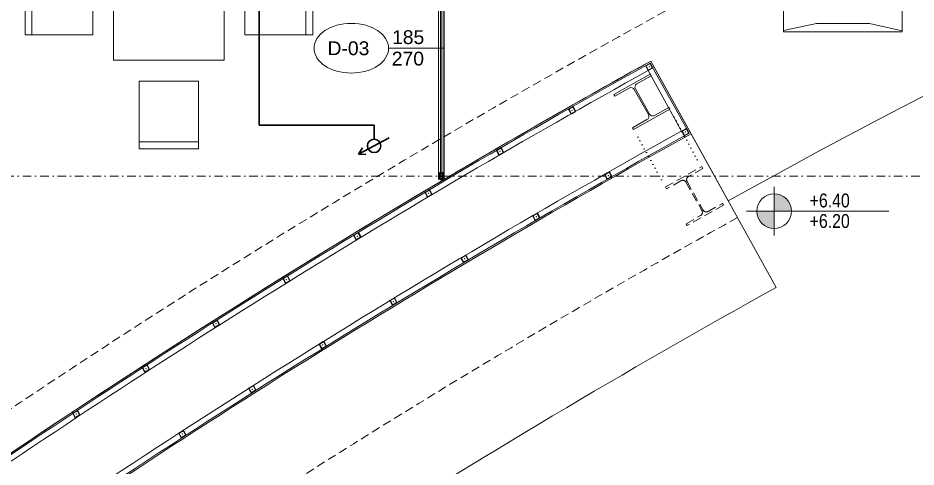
# Model space of a CAD drawing. Extents: x -1299 to 23780, y -3010 to 8106.
# Drawn here: x 7189 to 7839, y 975 to 1299 of the extents above; entities that cross this region are included whole.
import ezdxf
from ezdxf.enums import TextEntityAlignment as Align

# ---------------------------------------------------------------- set-up
doc = ezdxf.new("R2010")
doc.units = 0
doc.header["$LTSCALE"] = 25
doc.header["$MEASUREMENT"] = 0
for name, pattern in [('DASHDOT2', [0.5, 0.25, -0.125, 0, -0.125]), ('DOT2', [0.125, 0, -0.125]), ('HIDDEN', [0.375, 0.25, -0.125]), ('PHANTOM2', [1.25, 0.625, -0.125, 0.125, -0.125, 0.125, -0.125])]:
    doc.linetypes.add(name, pattern=pattern)
doc.layers.get('0').update_dxf_attribs({"color": 9, "lineweight": 9})
for name, color, linetype, lineweight in [('0 @ 1', 9, 'Continuous', 9), ('05', 9, 'Continuous', 9), ('06C', 9, 'Continuous', 9), ('06D', 9, 'Continuous', 9), ('10', 9, 'Continuous', 9), ('11', 9, 'Continuous', 9), ('15', 9, 'Continuous', 9), ('20', 9, 'DOT2', 9), ('21', 9, 'Continuous', 9), ('22', 8, 'Continuous', 9), ('24', 9, 'DASHDOT2', 9), ('35', 9, 'Continuous', 9), ('E-KABLO', 7, 'Continuous', 30), ('E-SES AYAR ANAHTARI', 7, 'Continuous', 30)]:
    doc.layers.add(name, color=color, linetype=linetype, lineweight=lineweight)
doc.styles.add('Arial', font='arial.ttf', dxfattribs={"height": 2.5})
doc.styles.add('MuuM_TEXT-STANDART', font='ARIALN.TTF')
pattern_1 = [(225, (-604.72494, -2171.82614), (-0.0883883476, 0.0883883476), []), (135, (-604.72494, -2171.82614), (0.0883883476, 0.0883883476), [])]

# ---------------------------------------------------------------- blocks, each defined once
blk = doc.blocks.new('p-table_4')
for points in [[(-21.5, 55), (21.5, 55), (21.5, 104), (-21.5, 104)], [(-40, 40), (40, 40), (40, -40), (-40, -40)], [(-104, 21.5), (-55, 21.5), (-55, -21.5), (-104, -21.5)], [(-104, -21.5), (-55, -21.5), (-55, 21.5), (-104, 21.5)], [(104, 21.5), (55, 21.5), (55, -21.5), (104, -21.5)], [(104, -21.5), (55, -21.5), (55, 21.5), (104, 21.5)], [(-21.5, -55), (21.5, -55), (21.5, -104), (-21.5, -104)]]:
    blk.add_lwpolyline(points, close=True)
for points in [[(-21.5, 99), (21.5, 99)], [(-99, -21.5), (-99, 21.5)], [(-99, 21.5), (-99, -21.5)], [(99, -21.5), (99, 21.5)], [(99, 21.5), (99, -21.5)], [(-21.5, -99), (21.5, -99)]]:
    blk.add_lwpolyline(points)
blk = doc.blocks.new('0_doorno')
blk.add_lwpolyline([(4.5, 0), (12.5, 0)])
blk.add_ellipse((-0.89, 0), major_axis=(-5.39, 0), ratio=0.666667)
at = {"style": 'Arial'}
blk.add_attdef('YUKSEKLIK', text='', height=2, dxfattribs=at).set_placement((5, 12.3), align=Align.TOP_LEFT)
blk.add_attdef('KAPINO', text='', height=2, dxfattribs=at).set_placement((0, 0), align=Align.MIDDLE)
blk.add_attdef('GENISLIK', text='', height=2, dxfattribs=at).set_placement((5, -3.79), align=Align.BOTTOM_LEFT)
blk = doc.blocks.new('0_elevationtarget-p')
h = blk.add_hatch(color=256)
h.paths.add_polyline_path([(2.5, 0, 0.414214), (0, 2.5), (0, 0)])
h.paths.add_polyline_path([(0, 0), (-2.5, 0, 0.414214), (0, -2.5)])
blk.add_line((0, -3.5), (0, 3.5))
blk.add_lwpolyline([(16.6, 0), (-4, 0)])
blk.add_circle((0, 0), 2.5)
at = {"style": 'Arial'}
blk.add_attdef('BITMISKOT', text='', height=2, dxfattribs=at).set_placement((4.5, 0), align=Align.BOTTOM_LEFT)
blk.add_attdef('KABAKOT', text='', height=2, dxfattribs=at).set_placement((4.5, -0.59), align=Align.TOP_LEFT)
blk = doc.blocks.new('p-ma-audi')
for p, q in [((-7.57, 155.19), (-7.57, 200)), ((-85.7, 155.19), (-7.57, 155.19))]:
    blk.add_line(p, q)
at = {"flags": 128}
for points in [[(-7.57, 200), (-7.57, 214.96), (-93.45, 214.96), (-93.45, 155.19), (-85.7, 155.19)], [(-85.7, 0.04), (-85.7, 0.94), (-61.93, 5.88), (-23.62, 5.88), (0, 0.73), (0, 0), (-85.67, 0)]]:
    blk.add_lwpolyline(points, dxfattribs=at)
for points in [[(-85.7, 200), (-85.7, 0), (0, 0), (0, 200), (-85.7, 200)], [(-85.7, 200), (-85.7, 0), (0, 0), (0, 200)]]:
    blk.add_lwpolyline(points, close=True, dxfattribs=at)
blk = doc.blocks.new('Prf-40x40')
for points in [[(1.5, -2), (-1.5, -2, -0.414214), (-2, -1.5), (-2, 1.5, -0.414214), (-1.5, 2), (1.5, 2, -0.414214), (2, 1.5), (2, -1.5, -0.414214)], [(1.5, -1.7), (-1.5, -1.7, -0.414214), (-1.7, -1.5), (-1.7, 1.5, -0.414214), (-1.5, 1.7), (1.5, 1.7, -0.414214), (1.7, 1.5), (1.7, -1.5, -0.414214)]]:
    blk.add_lwpolyline(points, format="xyb", close=True)
blk.add_point((0, 0))
blk = doc.blocks.new('prf-300')
at = {"linetype": 'Continuous'}
for p, q in [((0, 29), (30, 29)), ((0, 29), (0, 27.6)), ((0, 27.6), (11.88, 27.6)), ((30, 27.6), (18.13, 27.6)), ((30, 29), (30, 27.6)), ((14.58, 24.9), (14.58, 4.1)), ((15.43, 24.9), (15.43, 4.1)), ((0, 1.4), (11.88, 1.4)), ((0, 0), (0, 1.4)), ((30, 1.4), (18.13, 1.4)), ((30, 0), (30, 1.4)), ((0, 0), (30, 0))]:
    blk.add_line(p, q, dxfattribs=at)
for centre, start, end in [((11.88, 24.9), 0, 90), ((18.13, 24.9), 90, 180), ((11.88, 4.1), 270, 0), ((18.13, 4.1), 180, 270)]:
    blk.add_arc(centre, 2.7, start, end, dxfattribs=at)
blk = doc.blocks.new('p-strahle-alüminyumdoğramaprofili')
at = {"layer": '10'}
h = blk.add_hatch(dxfattribs=at)
h.set_pattern_fill('NET', color=256, angle=315, style=0)
h.set_pattern_definition(pattern_1)
h.paths.add_polyline_path([(-4.62, 2.65), (-4.68, 2.65), (-4.72, 2.75), (-4.72, 2.8), (-4.69, 2.8), (-4.69, 2.92), (-4.98, 2.92), (-4.98, 2.8), (-4.95, 2.8), (-4.99, 2.65), (-5.08, 2.66), (-5.25, 2.28), (-5.14, 2.28), (-5.14, 2.33), (-4.98, 2.52, 0.2599), (-4.9, 2.28), (-4.66, 2.28, 0.382682)])
h.paths.add_polyline_path([(-4.86, 2.52), (-4.67, 2.52, -2.16717)], flags=16)
h = blk.add_hatch(dxfattribs=at)
h.set_pattern_fill('NET', color=256, angle=315, style=0)
h.set_pattern_definition(pattern_1)
h.paths.add_polyline_path([(-4.62, 0.88), (-4.68, 0.88), (-4.72, 0.77), (-4.72, 0.73), (-4.69, 0.73), (-4.69, 0.6), (-4.98, 0.6), (-4.98, 0.73), (-4.95, 0.73), (-4.99, 0.88), (-5.08, 0.87), (-5.25, 1.24), (-5.14, 1.24), (-5.14, 1.2), (-4.98, 1.01, -0.2599), (-4.9, 1.24), (-4.66, 1.24, -0.382682)])
h.paths.add_polyline_path([(-4.86, 1), (-4.67, 1, 2.16717)], flags=16)
h = blk.add_hatch(dxfattribs=at)
h.set_pattern_fill('NET', color=256, angle=315, style=0)
h.set_pattern_definition([(225, (-608.45214, -2173.53612), (-0.0883883476, 0.0883883476), []), (135, (-608.45214, -2173.53612), (0.0883883476, 0.0883883476), [])])
h.paths.add_polyline_path([(-3.45, 2.28), (-3.45, 2.57), (-4.49, 2.57), (-4.49, 2.28)])
h = blk.add_hatch(dxfattribs=at)
h.set_pattern_fill('NET', color=256, angle=315, style=0)
h.set_pattern_definition([(225, (-608.45214, -2180.04526), (-0.0883883476, 0.0883883476), []), (135, (-608.45214, -2180.04526), (0.0883883476, 0.0883883476), [])])
h.paths.add_polyline_path([(-3.45, 0.93), (-3.45, 1.24), (-4.49, 1.24), (-4.49, 0.93)])
h = blk.add_hatch(dxfattribs=at)
h.set_pattern_fill('NET', color=256, angle=315, style=0)
h.set_pattern_definition([(225, (-629.50454, -2177.58922), (-0.0883883476, 0.0883883476), []), (135, (-629.50454, -2177.58922), (0.0883883476, 0.0883883476), [])])
h.paths.add_polyline_path([(0, 0.68), (0, 1.75), (-0.18, 1.75), (-0.18, 0.68)])
for points in [[(-5.08, 2.66), (-5.25, 2.28)], [(-5.09, 0.88), (-5.25, 1.24)], [(-4.98, 2.52), (-5.14, 2.33), (-5.14, 2.28)], [(-4.98, 1.01), (-5.14, 1.2), (-5.14, 1.24)], [(-4.92, 3.6), (-4.92, 3.16), (-4.61, 3.16), (-4.61, 2.87), (-4.52, 2.87), (-4.62, 2.65), (-4.68, 2.65), (-4.72, 2.75), (-4.72, 2.8), (-4.69, 2.8), (-4.69, 3.05), (-4.98, 3.05), (-4.98, 2.8), (-4.95, 2.8), (-4.99, 2.65), (-5.08, 2.66), (-5.07, 3.76), (-0.11, 3.76)], [(-4.69, 2.92), (-4.98, 2.92)], [(-4.71, 0.6), (-4.98, 0.6)], [(-2.83, 0.2), (-2.67, 0.2), (-2.67, -0.04), (-4.87, -0.04), (-4.87, 0.19), (-4.57, 0.19), (-4.57, 0.73), (-2.67, 0.73)], [(-4.52, 2.87), (-4.49, 2.87), (-4.49, 2.26)], [(-4.49, 0.93), (-4.49, 0.93), (-4.49, 1.26)], [(-3.45, 2.26), (-3.45, 2.57)], [(-3.45, 1.26), (-3.45, 0.93)], [(-2.08, 0.93), (-2.08, 2.57)], [(-0.18, 0.68), (0, 0.68), (0, 1.75)], [(-0.18, 1.75), (0, 1.75)]]:
    blk.add_lwpolyline(points, dxfattribs=at)
for points in [[(-0.18, 2.74), (-0.18, 2.21), (0, 2.21), (0, 2.08), (-0.18, 2.08), (-0.18, 0.43), (0, 0.43), (0, 0), (-0.12, 0), (-0.12, -0.24), (-5.09, -0.24), (-5.09, 0.88), (-4.98, 0.88), (-4.94, 0.7), (-4.99, 0.7), (-4.99, 0.33), (-4.71, 0.33), (-4.71, 0.88), (-4.56, 0.88), (-4.52, 0.93), (-1.28, 0.93), (-1.2, 1.22), (-0.9, 1.22), (-0.9, 0.62), (-0.58, 0.62), (-0.58, 2.74)], [(-2.03, 0.78), (-1.35, 0.78), (-1.35, 0.08), (-1.28, 0.04), (-1.28, -0.04), (-2.09, -0.04), (-2.09, 0.1), (-2.03, 0.15)]]:
    blk.add_lwpolyline(points, close=True, dxfattribs=at)
for points in [[(-0.57, 3.26), (-0.57, 3.62), (-4.89, 3.62), (-4.89, 3.65, 0.561743), (-4.97, 3.66, 0.595966), (-4.92, 3.6, -2.204878)], [(-4.67, 2.52), (-4.86, 2.52, 1)], [(-4.67, 1), (-4.86, 1, -1)], [(-4.61, 2.87), (-4.49, 3.45, -0.833203), (-4.18, 3.44, -0.447088)], [(-4.49, 2.57), (-1.23, 2.57, -0.414214), (-0.9, 2.25), (-0.9, 1.22)], [(-4.18, 3.44), (-4.18, 2.99, 0.414214), (-4.07, 2.89), (-0.82, 2.89), (-0.82, 3.62)], [(-2.67, 0.73), (-2.67, 0.32), (-2.83, 0.32, 1), (-2.83, 0.2, -1)], [(-0.11, 3.76), (-0.11, 3.62), (-0.45, 3.62), (-0.45, 3.14, -1), (-0.66, 3.14)], [(-0.66, 3.14, -0.305404), (-0.57, 3.26, -5.773092)]]:
    blk.add_lwpolyline(points, format="xyb", dxfattribs=at)
for centre, radius, start, end in [((-4.73, 2.47), 0.253, 168.66756, 234.12581), ((-4.73, 1.06), 0.253, 125.87419, 191.33244), ((-4.77, 2.44), 0.125, 139.54015, 40.45985), ((-4.77, 1.08), 0.125, 319.54015, 220.45985), ((-4.84, 2.48), 0.273, 305.97376, 36.42893), ((-4.84, 1.04), 0.273, 323.57107, 54.02624)]:
    blk.add_arc(centre, radius, start, end, dxfattribs=at)
blk = doc.blocks.new('*U389')
at = {"layer": '06D'}
for points in [[(4.95, 4), (183.48, 4)], [(4.95, 0), (183.46, 0)]]:
    blk.add_lwpolyline(points, dxfattribs=at)
at = {"layer": '15'}
for points in [[(1.96, 2.5), (186.47, 2.5)], [(186.47, 1.5), (1.96, 1.5)]]:
    blk.add_lwpolyline(points, dxfattribs=at)
at = {"layer": '0 @ 1', "linetype": 'Continuous', "xscale": -1}
blk.add_blockref('p-strahle-alüminyumdoğramaprofili', (-0.12, 0.24), dxfattribs=at)
at = {"layer": '0 @ 1', "linetype": 'Continuous'}
blk.add_blockref('p-strahle-alüminyumdoğramaprofili', (188.55, 0.24), dxfattribs=at)
blk = doc.blocks.new('100_SES AYAR ANAHTARI')
at = {"layer": 'E-SES AYAR ANAHTARI', "color": 4}
for p, q in [((1.78, 3.25), (-1.69, 1.43)), ((1.78, 3.25), (0.92, 3.28)), ((1.78, 3.25), (1.31, 2.53)), ((0, 0), (0, 1.56))]:
    blk.add_line(p, q, dxfattribs=at)
blk.add_circle((0, 2.32), 0.756, dxfattribs=at)

msp = doc.modelspace()

# ---------------------------------------------------------------- linework, layer by layer
at = {"layer": '06C'}
msp.add_lwpolyline([(7676.22, 1215.64), (7737.75, 1104.54, 0.030791), (7109.42, 704.15), (7109.42, 847.7)], format="xyb", dxfattribs=at)
at = {"layer": '06D', "linetype": 'HIDDEN', "lineweight": 0}
for p, q in [((7657.79, 1177.22), (7683.95, 1191.91)), ((7684.71, 1190.55), (7674.37, 1184.76)), ((7683.95, 1191.91), (7684.71, 1190.55)), ((7658.55, 1175.87), (7657.79, 1177.22)), ((7668.88, 1181.67), (7658.55, 1175.87)), ((7672.56, 1180.64), (7684.06, 1160.15)), ((7673.34, 1181.08), (7684.84, 1160.59)), ((7699.61, 1164), (7673.45, 1149.32)), ((7688.52, 1159.55), (7698.85, 1165.35)), ((7698.85, 1165.35), (7699.61, 1164)), ((7672.69, 1150.67), (7683.02, 1156.47)), ((7673.45, 1149.32), (7672.69, 1150.67))]:
    msp.add_line(p, q, dxfattribs=at)
at = {"layer": '06D'}
msp.add_lwpolyline([(7110.87, 867.48, -0.026656), (7669.43, 1217.59), (7645.2, 1261.33, 0.024327), (7129.77, 941.6, 0.024327)], format="xyb", dxfattribs=at)
at = {"layer": '06D', "linetype": 'HIDDEN', "lineweight": 0}
for centre, start, end in [((7670.2, 1179.32), 29.30168, 119.30168), ((7675.7, 1182.4), 119.30168, 209.30168), ((7681.7, 1158.82), 299.30168, 29.30168), ((7687.2, 1161.91), 209.30168, 299.30168)]:
    msp.add_arc(centre, 2.7, start, end, dxfattribs=at)
at = {"layer": '11'}
msp.add_lwpolyline([(7129.5, 946.27, -0.02439), (7646.76, 1266.77), (7674.86, 1216.03, 0.026932), (7110.87, 862.59), (7110.87, 861.37, -0.027001), (7676.22, 1215.64), (7647.15, 1268.13, 0.024402), (7129.5, 947.48)], format="xyb", dxfattribs=at)
at = {"layer": '20', "linetype": 'HIDDEN', "lineweight": 0}
msp.add_lwpolyline([(7129.5, 979.76, -0.152644), (10705.5, 2076.19, -0.10573)], format="xyb", dxfattribs=at)
at = {"layer": '20'}
for points in [[(7680.76, 1196.73), (7660.83, 1233.47)], [(7654.97, 1182.25), (7634.67, 1218.79)]]:
    msp.add_lwpolyline(points, dxfattribs=at)
at = {"layer": '20', "linetype": 'HIDDEN'}
msp.add_lwpolyline([(7109.42, 775.36, -0.029077), (7709.78, 1155.04)], format="xyb", dxfattribs=at)
at = {"layer": '24'}
msp.add_lwpolyline([(6827.5, 1185), (11027.5, 1185)], dxfattribs=at)
at = {"layer": '35'}
msp.add_lwpolyline([(10004.84, 1897.89, 0.099521), (7703.07, 1167.17), (7703.07, 1167.17), (7647.15, 1268.13, 0.006902), (7497.58, 1182.57), (7497.58, 1835), (7909.5, 1835), (7909.5, 2075), (7894.5, 2075), (7894.5, 2325), (7909.5, 2325), (7909.5, 2483.5), (7895.44, 2489.8), (7892.5, 2489.8), (7892.5, 2570.2), (7895.5, 2570.2), (7909.5, 2576.5), (7909.5, 2652), (7890.5, 2652), (7890.5, 2768), (7909.5, 2768), (7909.5, 2803), (8525.5, 2803)], format="xyb", dxfattribs=at)
msp.add_lwpolyline([(7497.5, 1835), (7497.5, 1182.71), (7497.58, 1182.57, 0.017498), (7129.5, 947.48), (7129.5, 1835)], format="xyb", close=True, dxfattribs=at)
at = {"layer": 'E-KABLO', "color": 3, "linetype": 'PHANTOM2', "ltscale": 10}
for p, q in [((7364.03, 1221.74), (7364.03, 1460.86)), ((7447.06, 1221.74), (7364.03, 1221.74))]:
    msp.add_line(p, q, dxfattribs=at)

# ---------------------------------------------------------------- block references
at = {"linetype": 'Continuous', "rotation": 90}
msp.add_blockref('*U389', (7497.5, 1182.53), dxfattribs=at)
at = {"layer": '05', "color": 7}
msp.add_blockref('p-ma-audi', (7828.84, 1289.36), dxfattribs=at)
at = {"layer": '05'}
msp.add_blockref('p-table_4', (7298.63, 1308.71), dxfattribs=at)
at = {"layer": '10', "xscale": -1, "rotation": 28.99122559832658}
for p in [(7645.98, 1264.05), (7590.24, 1232.6), (7672.15, 1216.82), (7538.11, 1202.88), (7616.42, 1185.36), (7486.35, 1172.51), (7564.29, 1155.65), (7434.86, 1141.63), (7512.52, 1125.27), (7383.66, 1110.24), (7461.04, 1094.39), (7332.73, 1078.35), (7409.88, 1062.93), (7282.09, 1045.95), (7358.98, 1031.01), (7231.73, 1013.05), (7308.36, 998.58)]:
    msp.add_blockref('Prf-40x40', p, dxfattribs=at)
at = {"layer": '10', "linetype": 'Continuous', "rotation": 29.30168467490477}
msp.add_blockref('prf-300', (7634.67, 1218.79), dxfattribs=at)
at = {"layer": '21'}
ref = msp.add_blockref('0_elevationtarget-p', (7736.32, 1159.7), dxfattribs=dict(at, xscale=5, yscale=5, zscale=0.5))
ref.add_attrib('BITMISKOT', ' +6.40', dxfattribs={"layer": '0', "height": 10, "style": 'MuuM_TEXT-STANDART'}).set_placement((7758.82, 1159.43), align=Align.BOTTOM_LEFT)
ref.add_attrib('KABAKOT', ' +6.20', dxfattribs={"layer": '0', "height": 10, "style": 'MuuM_TEXT-STANDART'}).set_placement((7758.82, 1144.59), align=Align.BOTTOM_LEFT)
at = {"layer": '22'}
ref = msp.add_blockref('0_doorno', (7435, 1277.45), dxfattribs=dict(at, xscale=5, yscale=5, zscale=5))
ref.add_attrib('KAPINO', 'D-03', dxfattribs={"layer": '0', "height": 10, "style": 'Arial'}).set_placement((7428.49, 1277.44), align=Align.MIDDLE)
ref.add_attrib('GENISLIK', '185', dxfattribs={"layer": '0', "height": 10, "style": 'Arial'}).set_placement((7460, 1277.45), align=Align.BOTTOM_LEFT)
ref.add_attrib('YUKSEKLIK', '270', dxfattribs={"layer": '0', "height": 10, "style": 'Arial'}).set_placement((7459.82, 1274.95), align=Align.TOP_LEFT)
at = {"layer": 'E-SES AYAR ANAHTARI', "xscale": 6.4, "yscale": 6.4, "zscale": 6.4, "rotation": 180}
msp.add_blockref('100_SES AYAR ANAHTARI', (7447.06, 1221.74), dxfattribs=at)

doc.saveas('drawing.dxf')
